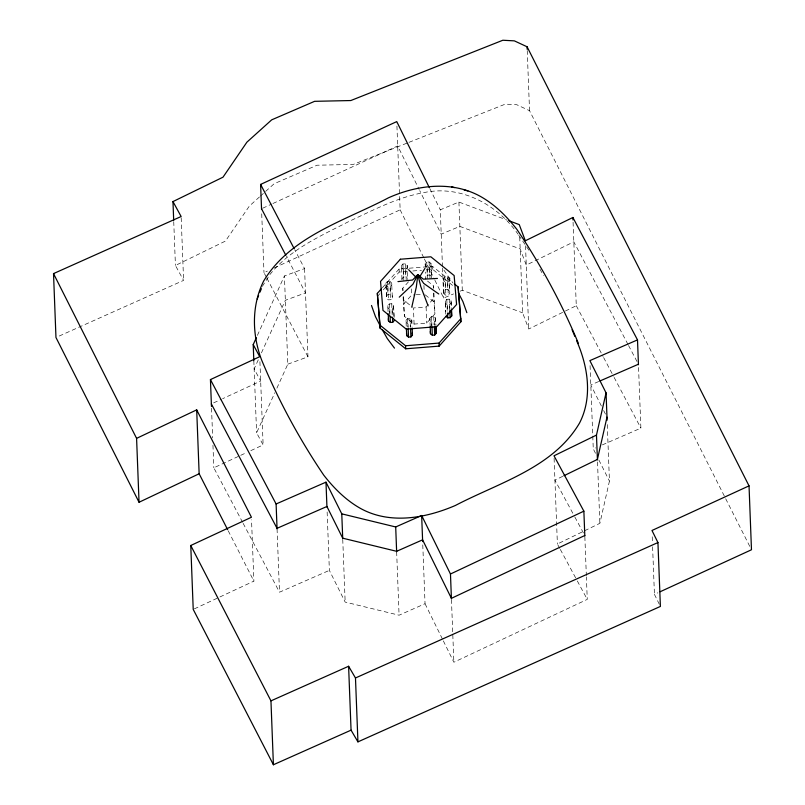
<?xml version="1.0" encoding="UTF-8"?>
<svg xmlns="http://www.w3.org/2000/svg" width="805" height="805" viewBox="0 0 805 805"><rect width="100%" height="100%" fill="white"/><g stroke="black" fill="none" stroke-linecap="round" stroke-linejoin="round"><path stroke-width="0.6" stroke-dasharray="4.03 3.02" d="M559.727 548.356L557.392 544.019L599.866 523.32L609.445 481.078L607.181 422.192M257.369 335.444L284.417 275.954L304.572 268.578L294.741 249.751M258.304 359.785L254.149 368.932L260.669 381.037L222.572 398.727M261.424 352.922L285.352 300.285L305.508 292.909L286.419 256.372M250.798 450.649L263.124 444.924L256.604 432.828L274.807 392.78M276.88 388.201L287.808 364.182L284.417 275.954M262.309 286.419L269.262 275.541M385.907 283.058L387.457 281.327L389.841 281.136L391.653 282.605L391.844 284.859L390.294 286.6L387.919 286.791L386.098 285.322L385.907 283.058L386.601 298.403L388.423 299.873L390.797 299.681L392.347 297.951L391.653 282.605M401.383 265.731L402.933 264L405.318 263.809L407.129 265.278L407.32 267.532L405.77 269.273L403.396 269.464L401.574 267.995L401.383 265.731L402.077 281.076L401.886 278.822L403.436 277.081L405.811 276.89L407.632 278.359M382.345 287.767L399.089 269.021L432.547 266.344L452.43 282.354M377.444 296.431L379.95 293.624M383.301 289.87L399.2 272.06L407.873 271.366M386.41 296.149L387.96 294.409L390.334 294.217L392.156 295.687L392.347 297.951M402.882 290.665L402.792 288.18L408.548 281.74M388.05 311.616L387.819 305.669L389.368 303.928L391.743 303.747L393.565 305.206L394.209 319.364M425.322 267.401L425.181 263.829L426.731 262.098L429.105 261.907L430.927 263.366L431.621 278.711M425.181 263.829L425.372 266.093L427.193 267.552L429.568 267.361L431.118 265.63M387.819 305.669L388.01 307.923L389.831 309.392L392.206 309.2L393.756 307.47M430.927 263.366L431.43 276.457L429.608 274.988L427.234 275.179L425.684 276.91L425.875 279.174L425.603 272.04M433.915 292.95L434.942 313.87L426.72 323.077L414.082 324.093L404.422 316.315L403.406 304.31L411.627 295.103L415.078 294.831M406.002 320.299L407.541 318.569L409.926 318.377L411.747 319.837L411.929 322.101L410.389 323.831L408.004 324.023L406.193 322.564L406.002 320.299L406.223 326.246M444.048 293.805L443.364 278.47L444.903 276.729L447.288 276.548L449.099 278.007L449.794 293.352L448.254 295.083L445.869 295.274L444.048 293.805L443.867 291.551L445.407 289.82L447.791 289.629L449.603 291.088L449.794 293.352M443.364 278.47L443.545 280.724L445.366 282.193L447.751 282.002L449.291 280.271M414.082 324.093L413.458 307.963L426.107 306.957L434.328 297.749M430.212 326.599L429.79 318.398L431.339 316.667L433.724 316.476L435.535 317.935L435.918 324.958M445.769 314.151L445.266 301.07L446.815 299.339L449.2 299.148L451.011 300.607L451.384 307.621M429.79 318.398L429.981 320.662L431.802 322.121L434.187 321.93L435.726 320.199M445.266 301.07L445.457 303.324L447.278 304.793L449.653 304.602L451.203 302.871M269.896 274.555C290.192 249.158 320.863 235.915 349.018 221.425C373.5 210.014 397.811 197.114 424.698 192.435C461.185 185.029 497.47 204.621 518.078 234.255M259.462 196.963L249.359 206.07L225.46 241.077L175.43 265.469L183.59 280.402L57.115 336.983M260.377 196.138L274.163 183.721L317.059 165.216L353.274 164.431L407.813 142.797M519.718 237.032L522.636 312.843L528.724 329.004L576.279 305.709L573.029 221.204M562.755 476.319L554.937 480.122L574.267 515.955M443.324 640.861L453.859 662.233L587.258 599.393L586.392 576.843M213.607 402.892L221.456 399.25M242.557 522.244L213.818 467.816L239.598 455.851M240.715 455.328L246.32 452.732M194.337 608.872L253.887 581.14L251.532 519.748M262.672 208.233L271.748 204.047M272.885 203.524L397.69 145.936L419.174 189.487M266.304 277.081L263.99 272.654L267.401 271.084M274.203 267.944L400.145 209.823L396.805 122.833M659.305 604.243L654.435 594.372L657.856 592.802M327.132 511.98L329.376 570.383L345.164 602.08L399.079 615.201L425.04 603.73L422.776 544.854M243.14 523.351L279.496 592.208L329.376 570.383M598.749 381.5L590.81 384.961L601.405 406.072M595.499 453.296L593.265 448.848L595.529 447.862M602.331 444.903L640.891 428.129L638.496 365.993M442.468 266.727L440.285 209.813L458.91 202.045L506.486 219.835M434.861 280.17L443.676 298.041L453.537 293.926M460.108 291.189L462.301 290.273L522.636 312.843M408.97 142.344L505.278 104.137L516.79 104.741L529.539 110.677L749.787 546.404M287.808 364.182L307.963 356.806L304.572 268.578M412.834 270.973L421.508 270.279M426.469 269.876L432.667 269.383L452.551 285.393M416.225 294.731L424.275 294.087M427.515 281.076L433.311 285.745L433.513 288.14M425.241 294.872L433.925 301.865L434.942 313.87M403.496 296.592L403.808 300.195L412.492 307.188M443.857 270.067L452.903 282.897M518.752 235.251L529.569 251.18M539.944 269.192L543.546 275.602M574.851 517.041L584.802 535.506M560.32 549.443L576.712 579.852M577.306 580.938L587.258 599.393M627.95 344.379L573.824 241.822L526.269 265.107L520.181 248.946L459.846 226.386L441.221 234.154L419.727 190.604M628.534 345.486L637.852 363.136M576.279 305.709L603.056 356.444M603.629 357.541L613.531 376.287M614.114 377.394L640.891 428.129M266.888 278.188L307.963 356.806M228.228 530.807L253.887 581.14M603.639 410.52L606.99 417.181M598.84 459.957L609.445 481.078M429.82 188.591L440.285 209.813M400.145 209.823L423.833 257.842M424.386 258.958L434.308 279.063M425.04 603.73L442.77 639.734M402.792 288.18L402.993 290.585M652.221 536.744L652.412 541.755M652.603 546.766L654.435 594.372M597.511 461.929L599.866 523.32M590.065 365.591L593.265 448.848M584.853 536.754L586.342 575.595M554.092 458.276L557.392 544.019M527.225 50.544L529.539 110.677M525.524 245.736L528.724 329.004M458.91 202.045L462.301 290.273M451.011 300.607L451.293 307.741M449.099 278.007L449.603 291.088M449.653 304.602L449.794 308.174M449.2 299.148L449.703 312.229M447.751 282.002L448.254 295.083M447.288 276.548L447.791 289.629M447.278 304.793L447.55 311.927M446.815 299.339L447.318 312.421M445.366 282.193L445.869 295.274M444.903 276.729L445.407 289.82M445.457 303.324L445.779 311.656M442.519 267.974L443.676 298.041M451.454 599.594L453.859 662.233M435.535 317.935L435.817 325.069M432.547 266.344L432.667 269.383M433.311 285.745L433.402 288.22M433.593 293.181L433.925 301.865M434.187 321.93L434.318 325.502M433.724 316.476L434.046 324.797M431.802 322.121L431.943 325.693M429.568 267.361L430.071 280.442M429.105 261.907L429.608 274.988M431.339 316.667L431.802 328.561M427.193 267.552L427.697 280.633M426.731 262.098L427.234 275.179M426.107 306.957L426.72 323.077M423.943 285.413L424.134 290.374M411.395 288.904L411.627 295.103M411.747 319.837L412.019 326.981M410.389 323.831L410.52 327.404M409.926 318.377L410.248 326.699M407.129 265.278L407.823 280.613M408.004 324.023L408.145 327.595M405.77 269.273L406.233 281.156M407.541 318.569L407.863 326.89M405.318 263.809L405.811 276.89M403.396 269.464L403.899 282.545M402.933 264L403.436 277.081M403.808 300.195L404.422 316.315M403.124 296.864L403.406 304.31M399.089 269.021L399.2 272.06M393.565 305.206L394.068 318.287M392.206 309.2L392.488 316.335M391.743 303.747L392.246 316.828M390.294 286.6L390.797 299.681M389.841 281.136L390.334 294.217M389.831 309.392L390.012 314.141M389.368 303.928L389.821 315.822M387.919 286.791L388.423 299.873M387.457 281.327L387.96 294.409M396.644 551.817L399.079 615.201M386.098 285.322L386.601 298.403M342.749 539.441L345.164 602.08M277.061 528.835L279.496 592.208M261.726 213.778L263.99 272.654M259.924 361.666L263.124 444.924M253.827 360.751L256.604 432.828M211.534 408.175L212.681 437.99M212.953 445.266L213.818 467.816M181.185 217.763L183.59 280.402M173.739 221.627L175.43 265.469"/><path stroke-width="1.21" d="M437.447 278.439L423.329 279.154L418.127 274.918L417.151 275.401L417.654 276.326L416.326 287.003L411.768 307.208M578.463 343.544C561.87 303.616 541.101 265.187 516.87 229.375C506.788 216.475 495.085 204.712 480.746 196.591C452.108 180.592 417.423 184.828 388.533 197.778C344.983 220.731 290.525 236.278 263.658 281.026C251.462 305.548 251.985 334.548 261.575 359.875C278.339 400.206 299.309 439.027 323.781 475.202C333.964 488.222 345.788 500.106 360.278 508.307C389.902 524.82 425.704 518.229 455.378 505.48C498.768 482.718 553.186 467.876 579.55 423.028C592.842 397.187 587.912 366.356 576.642 340.757M597.431 459.937L596.475 435.082L606.054 392.85L589.874 360.62L637.5 339.891L572.888 217.481L525.333 240.765L519.245 224.605L508.8 220.701M606.99 417.181L597.411 459.424L563.872 475.765M257.228 298.967L258.606 295.546M259.995 292.124L261.384 288.703M253.827 360.751L253.213 344.6L256.332 337.728M417.201 275.964L412.915 284.256L399.27 297.146M424.949 268.387L419.928 276.417L418.127 274.918M454.322 283.873L458.115 286.922L460.913 321.748L439.148 346.12L405.69 348.796L380.121 328.219L377.324 293.392L381.51 288.703M417.654 276.326L418.59 275.28M388.322 318.75L388.513 321.004L390.334 322.473L392.709 322.282L394.259 320.551M406.505 333.381L406.696 335.645L408.507 337.104L410.892 336.913L412.432 335.182L412.16 328.048M430.293 331.479L430.484 333.743L432.305 335.202L434.68 335.011L436.23 333.28L435.958 326.146M445.96 316.415L447.781 317.874L450.156 317.683L451.706 315.952L451.484 310.005M377.324 293.392L380.01 325.17L405.569 345.758L439.037 343.071L460.802 318.71M417.151 275.401L412.563 280.019L397.952 281.609M417.533 274.968L415.461 276.769L408.598 269.695M173.689 220.369L172.974 201.582L223.005 177.181L246.904 142.173L271.708 119.834L314.604 101.329L350.819 100.545L502.823 40.25L514.335 40.854L527.084 46.781L749.032 485.868L751.478 549.765L660.14 591.745M596.475 435.082L554.001 455.791L583.867 511.165L584.822 536.019M196.692 409.866L199.147 473.763L139.044 502.26L136.588 438.363L196.692 409.866L251.432 517.243L190.765 545.498L193.22 609.395L273.408 764.75L351.061 730.155L348.605 666.258L270.953 700.863L273.408 764.75M451.424 598.85L450.468 574.005L583.867 511.165M584.802 535.506L451.404 598.336L422.585 539.843L396.624 551.304L342.709 538.183L326.921 506.486L277.041 528.322L211.363 403.929M211.463 406.434L210.437 379.588L259.733 356.696L253.213 344.6M261.555 209.28L260.599 184.426L396.754 121.595L429.266 187.474M749.032 485.868L651.98 530.485L657.937 542.55L660.392 606.437L357.933 741.868L351.061 730.155M139.044 502.26L55.968 337.496L53.522 273.599L181.135 216.515L172.974 201.582M357.933 741.868L355.478 677.981L657.937 542.55M277.061 528.835L276.105 503.98L325.985 482.155L341.773 513.852L395.698 526.963L421.649 515.502L450.468 574.005M599.876 381.007L638.435 364.232M464.113 189.93L467.916 190.946M451.535 186.83L454.392 187.615M438.765 293.986L423.692 283.4L418.63 275.853M394.49 348.122L387.275 338.543L382.395 329.869M348.605 666.258L355.478 677.981M210.437 379.588L276.105 503.98M260.599 184.426L294.157 248.644M261.534 208.767L285.835 255.266M458.317 292.688L462.875 301.523L466.85 312.682M380.604 326.599L375.482 316.667L371.497 305.498M190.765 545.498L270.953 700.863M199.147 473.763L227.654 529.68M53.522 273.599L136.588 438.363M572.073 329.718L574.81 336.339M428.129 305.9L420.794 286.65L418.248 276.286M460.913 321.748L458.115 286.922M451.706 315.952L451.333 308.929M436.23 333.28L435.908 327.454M412.241 332.928L412.432 335.182M637.5 339.891L638.456 364.746M606.054 392.85L607.101 420.19M572.888 217.481L572.979 219.966M527.084 46.781L527.174 49.286M449.884 310.549L450.156 317.683M447.6 313.115L447.781 317.874M439.037 343.071L439.148 346.12M434.368 326.689L434.68 335.011M431.983 326.88L432.305 335.202M430.212 326.599L430.484 333.743M421.649 515.502L422.655 541.604M410.57 328.591L410.892 336.913M408.185 328.782L408.507 337.104M406.414 328.51L406.696 335.645M405.569 345.758L405.69 348.796M392.528 317.522L392.709 322.282M390.103 316.526L390.334 322.473M388.241 313.87L388.513 321.004M395.698 526.963L396.644 551.817M380.01 325.17L380.121 328.219M341.773 513.852L342.729 538.696M325.985 482.155L326.941 507.009M400.357 259.23L380.534 281.428L382.979 310.388L406.273 329.144L436.753 326.699L456.586 304.501L454.141 275.541L430.846 256.795L400.357 259.23"/></g></svg>
